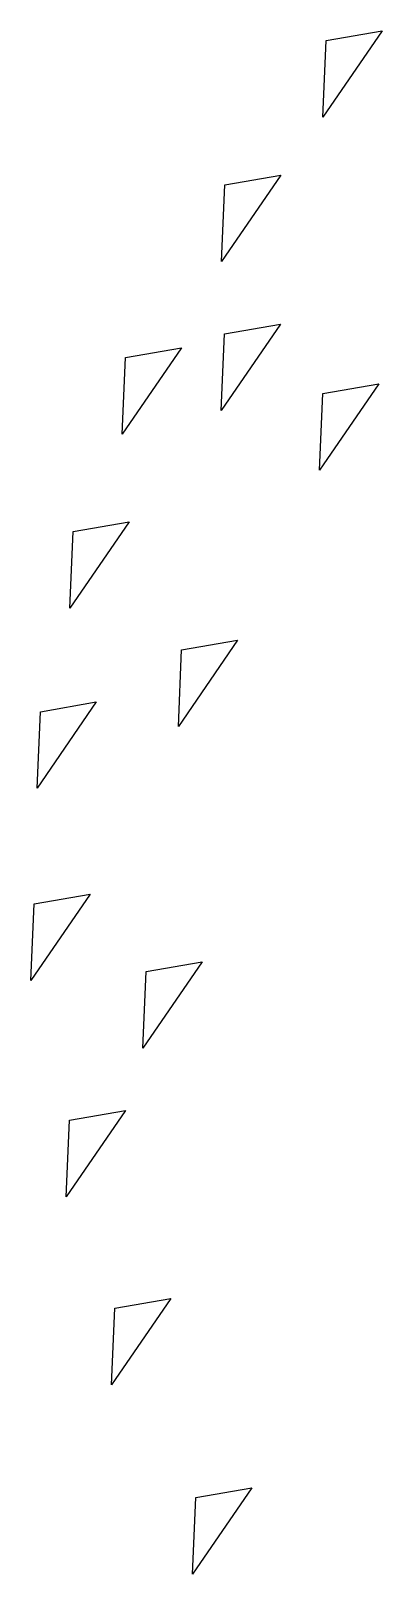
# Model space of a CAD drawing. Header units: millimetres. Extents: x 43168.9 to 43194.6, y -25545.1 to -25543.4.
# Drawn here: x 43171.34983 to 43171.35694, y -25544.37545 to -25544.34426 of the extents above; entities that cross this region are included whole.
import ezdxf

# ---------------------------------------------------------------- set-up
doc = ezdxf.new("R2010")
doc.units = ezdxf.units.MM
doc.header["$LTSCALE"] = 200
doc.layers.add('agac_sgh', color=7, linetype='Continuous', true_color=0x244700)

msp = doc.modelspace()

# ---------------------------------------------------------------- linework, layer by layer
at = {"layer": 'agac_sgh', "color": 0}
for p, q in [((43171.356938, -25544.344265), (43171.355739, -25544.34601)), ((43171.355806, -25544.344461), (43171.356938, -25544.344265)), ((43171.355739, -25544.34601), (43171.355806, -25544.344461)), ((43171.354888, -25544.34718), (43171.353689, -25544.348925)), ((43171.353756, -25544.347376), (43171.354888, -25544.34718)), ((43171.353689, -25544.348925), (43171.353756, -25544.347376)), ((43171.35488, -25544.350192), (43171.35368, -25544.351938)), ((43171.353748, -25544.350388), (43171.35488, -25544.350192)), ((43171.35368, -25544.351938), (43171.353748, -25544.350388)), ((43171.352876, -25544.350668), (43171.351677, -25544.352413)), ((43171.351677, -25544.352413), (43171.351744, -25544.350864)), ((43171.351744, -25544.350864), (43171.352876, -25544.350668)), ((43171.356867, -25544.351394), (43171.355668, -25544.353139)), ((43171.355735, -25544.35159), (43171.356867, -25544.351394)), ((43171.355668, -25544.353139), (43171.355735, -25544.35159)), ((43171.351819, -25544.354184), (43171.35062, -25544.355929)), ((43171.35062, -25544.355929), (43171.350687, -25544.35438)), ((43171.350687, -25544.35438), (43171.351819, -25544.354184)), ((43171.354012, -25544.356574), (43171.352813, -25544.358319)), ((43171.352813, -25544.358319), (43171.35288, -25544.35677)), ((43171.35288, -25544.35677), (43171.354012, -25544.356574)), ((43171.351153, -25544.357826), (43171.349954, -25544.359571)), ((43171.349954, -25544.359571), (43171.350021, -25544.358022)), ((43171.350021, -25544.358022), (43171.351153, -25544.357826)), ((43171.351027, -25544.361712), (43171.349828, -25544.363457)), ((43171.349895, -25544.361908), (43171.351027, -25544.361712)), ((43171.349828, -25544.363457), (43171.349895, -25544.361908)), ((43171.353295, -25544.363074), (43171.352096, -25544.36482)), ((43171.352163, -25544.36327), (43171.353295, -25544.363074)), ((43171.352096, -25544.36482), (43171.352163, -25544.36327)), ((43171.351744, -25544.36608), (43171.350545, -25544.367825)), ((43171.350612, -25544.366276), (43171.351744, -25544.36608)), ((43171.350545, -25544.367825), (43171.350612, -25544.366276)), ((43171.352662, -25544.369882), (43171.351463, -25544.371628)), ((43171.35153, -25544.370078), (43171.352662, -25544.369882)), ((43171.351463, -25544.371628), (43171.35153, -25544.370078)), ((43171.354297, -25544.373705), (43171.353098, -25544.37545)), ((43171.353165, -25544.373901), (43171.354297, -25544.373705)), ((43171.353098, -25544.37545), (43171.353165, -25544.373901))]:
    msp.add_line(p, q, dxfattribs=at)

doc.saveas('drawing.dxf')
